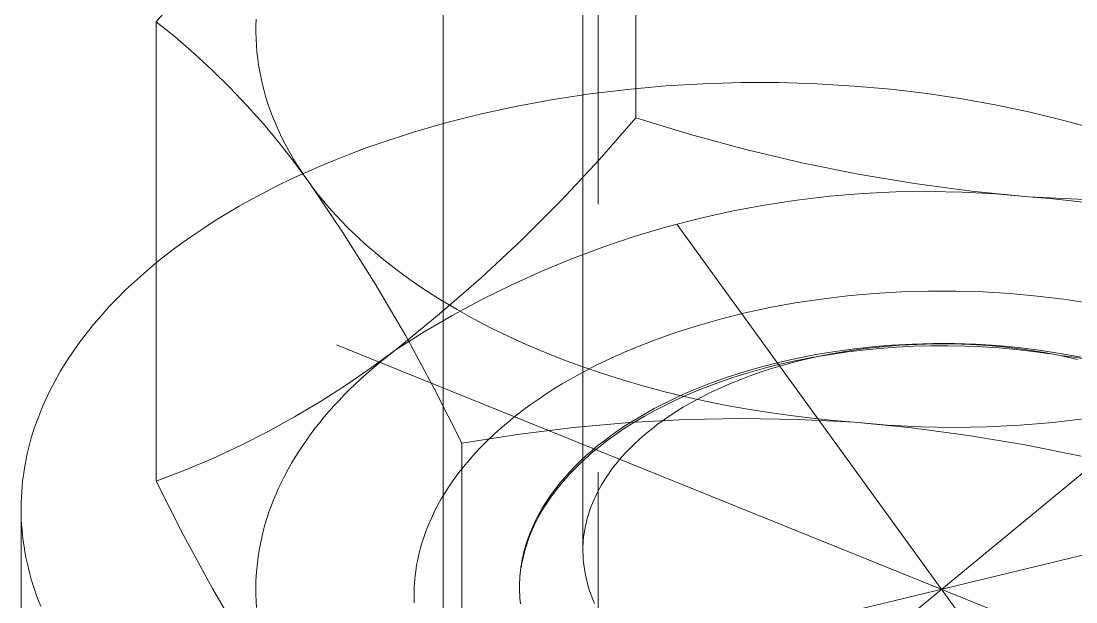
# Model space of a CAD drawing. Header units: inches. Extents: x -6 to 195, y -3 to 126.
# Drawn here: x 187.1596 to 187.5533, y 52.3068 to 52.5237 of the extents above; entities that cross this region are included whole.
import ezdxf

# ---------------------------------------------------------------- set-up
doc = ezdxf.new("R2010")
doc.units = ezdxf.units.IN
doc.linetypes.add('HIDDEN', pattern=[1.905, 1.27, -0.635])
doc.layers.add('ZANO_R_przerywana', color=250, linetype='HIDDEN', lineweight=0)

msp = doc.modelspace()

# ---------------------------------------------------------------- linework, layer by layer
at = {"layer": 'ZANO_R_przerywana', "ltscale": 0.05}
msp.add_line((187.37499, 42.85528), (187.37499, 55.71349), dxfattribs=at)
at = {"layer": 'ZANO_R_przerywana'}
for p, q in [((187.38904, 52.48758), (187.38904, 52.6592)), ((187.36927, 52.32586), (187.36927, 52.65078)), ((187.31707, 52.1666), (187.31707, 52.64463)), ((187.21002, 52.52347), (187.2229, 52.53821)), ((187.24731, 52.52445), (187.24723, 52.52198)), ((187.2172, 52.51766), (187.21002, 52.52347)), ((187.21002, 52.35185), (187.21002, 52.52347)), ((187.24723, 52.52198), (187.24722, 52.51952)), ((187.22418, 52.51162), (187.2172, 52.51766)), ((187.24722, 52.51952), (187.24729, 52.51705)), ((187.24729, 52.51705), (187.24742, 52.5146)), ((187.24742, 52.5146), (187.24763, 52.51214)), ((187.24763, 52.51214), (187.2479, 52.5097)), ((187.23097, 52.50536), (187.22418, 52.51162)), ((187.2479, 52.5097), (187.24825, 52.50726)), ((187.23755, 52.49888), (187.23097, 52.50536)), ((187.24825, 52.50726), (187.24866, 52.50483)), ((187.24866, 52.50483), (187.24914, 52.5024)), ((187.24914, 52.5024), (187.24969, 52.49999)), ((187.41423, 52.5003), (187.40006, 52.49946)), ((187.42842, 52.50071), (187.41423, 52.5003)), ((187.44257, 52.5007), (187.42842, 52.50071)), ((187.45663, 52.50028), (187.44257, 52.5007)), ((187.47054, 52.49944), (187.45663, 52.50028)), ((187.24391, 52.49219), (187.23755, 52.49888)), ((187.24969, 52.49999), (187.25031, 52.49759)), ((187.25031, 52.49759), (187.25099, 52.4952)), ((187.372, 52.49652), (187.35823, 52.49443)), ((187.38597, 52.4982), (187.372, 52.49652)), ((187.40006, 52.49946), (187.38597, 52.4982)), ((187.48425, 52.49822), (187.47054, 52.49944)), ((187.49771, 52.49661), (187.48425, 52.49822)), ((187.51089, 52.49464), (187.49771, 52.49661)), ((187.25005, 52.48529), (187.24391, 52.49219)), ((187.25099, 52.4952), (187.25174, 52.49282)), ((187.25174, 52.49282), (187.25256, 52.49046)), ((187.35823, 52.49443), (187.34469, 52.49194)), ((187.52373, 52.49232), (187.51089, 52.49464)), ((187.5362, 52.48968), (187.52373, 52.49232)), ((187.25256, 52.49046), (187.25344, 52.48811)), ((187.33145, 52.48906), (187.31855, 52.48581)), ((187.34469, 52.49194), (187.33145, 52.48906)), ((187.54828, 52.48674), (187.5362, 52.48968)), ((187.25596, 52.47819), (187.25005, 52.48529)), ((187.25344, 52.48811), (187.25438, 52.48578)), ((187.25438, 52.48578), (187.25539, 52.48346)), ((187.31855, 52.48581), (187.30603, 52.4822)), ((187.38904, 52.48758), (187.37537, 52.47192)), ((187.4095, 52.48131), (187.38904, 52.48758)), ((187.55993, 52.48353), (187.54828, 52.48674)), ((187.25539, 52.48346), (187.25645, 52.48116)), ((187.25645, 52.48116), (187.25758, 52.47887)), ((187.30603, 52.4822), (187.29394, 52.47827)), ((187.43016, 52.47571), (187.4095, 52.48131)), ((187.26163, 52.47091), (187.25596, 52.47819)), ((187.25758, 52.47887), (187.25876, 52.47661)), ((187.25876, 52.47661), (187.26001, 52.47436)), ((187.29394, 52.47827), (187.28807, 52.47619)), ((187.26001, 52.47436), (187.26131, 52.47214)), ((187.28232, 52.47404), (187.27669, 52.47181)), ((187.28807, 52.47619), (187.28232, 52.47404)), ((187.45099, 52.4708), (187.43016, 52.47571)), ((187.26131, 52.47214), (187.26267, 52.46993)), ((187.26706, 52.46344), (187.26163, 52.47091)), ((187.26267, 52.46993), (187.26408, 52.46775)), ((187.27118, 52.46952), (187.26581, 52.46716)), ((187.27669, 52.47181), (187.27118, 52.46952)), ((187.37537, 52.47192), (187.36118, 52.45673)), ((187.47197, 52.46658), (187.45099, 52.4708)), ((187.26057, 52.46475), (187.25547, 52.46227)), ((187.26581, 52.46716), (187.26057, 52.46475)), ((187.26408, 52.46775), (187.26554, 52.46558)), ((187.26554, 52.46558), (187.26706, 52.46344)), ((187.49308, 52.46305), (187.47197, 52.46658)), ((187.25547, 52.46227), (187.2505, 52.45974)), ((187.27969, 52.44471), (187.26706, 52.46344)), ((187.26706, 52.46344), (187.26864, 52.46132)), ((187.26864, 52.46132), (187.27028, 52.45919)), ((187.51429, 52.46022), (187.49308, 52.46305)), ((187.24567, 52.45717), (187.24098, 52.45454)), ((187.2505, 52.45974), (187.24567, 52.45717)), ((187.27028, 52.45919), (187.27198, 52.45708)), ((187.27198, 52.45708), (187.27375, 52.45497)), ((187.36118, 52.45673), (187.34648, 52.44204)), ((187.44913, 52.45681), (187.43689, 52.45493)), ((187.46142, 52.45826), (187.44913, 52.45681)), ((187.47376, 52.45929), (187.46142, 52.45826)), ((187.48613, 52.45989), (187.47376, 52.45929)), ((187.49851, 52.46008), (187.48613, 52.45989)), ((187.51089, 52.45984), (187.49851, 52.46008)), ((187.52325, 52.45918), (187.51089, 52.45984)), ((187.53559, 52.45809), (187.51429, 52.46022)), ((187.53559, 52.45809), (187.52325, 52.45918)), ((187.54354, 52.45743), (187.53559, 52.45809)), ((187.55658, 52.45706), (187.53559, 52.45809)), ((187.55151, 52.45662), (187.54354, 52.45743)), ((187.24098, 52.45454), (187.23644, 52.45187)), ((187.27375, 52.45497), (187.27559, 52.45288)), ((187.27559, 52.45288), (187.27748, 52.45079)), ((187.43689, 52.45493), (187.42472, 52.45265)), ((187.55949, 52.45566), (187.55151, 52.45662)), ((187.23203, 52.44916), (187.22778, 52.44642)), ((187.23644, 52.45187), (187.23203, 52.44916)), ((187.27748, 52.45079), (187.27945, 52.44871)), ((187.41263, 52.44994), (187.40065, 52.44683)), ((187.42472, 52.45265), (187.41263, 52.44994)), ((187.22778, 52.44642), (187.22366, 52.44364)), ((187.27945, 52.44871), (187.28147, 52.44664)), ((187.28147, 52.44664), (187.28356, 52.44459)), ((187.40065, 52.44683), (187.38878, 52.44331)), ((187.60193, 52.17525), (187.40432, 52.44783)), ((187.22366, 52.44364), (187.21969, 52.44083)), ((187.29172, 52.42559), (187.27969, 52.44471)), ((187.28356, 52.44459), (187.28572, 52.44255)), ((187.28572, 52.44255), (187.28794, 52.44053)), ((187.34648, 52.44204), (187.3313, 52.42784)), ((187.34505, 52.1812), (187.6612, 52.44188)), ((187.38878, 52.44331), (187.37704, 52.43938)), ((187.21586, 52.43799), (187.21218, 52.43513)), ((187.21969, 52.44083), (187.21586, 52.43799)), ((187.28794, 52.44053), (187.29022, 52.43851)), ((187.29022, 52.43851), (187.29497, 52.43454)), ((187.37704, 52.43938), (187.36543, 52.43506)), ((187.21218, 52.43513), (187.20864, 52.43225)), ((187.29497, 52.43454), (187.29997, 52.43065)), ((187.36543, 52.43506), (187.35399, 52.43034)), ((187.20522, 52.42933), (187.20187, 52.42633)), ((187.20864, 52.43225), (187.20522, 52.42933)), ((187.29997, 52.43065), (187.30521, 52.42683)), ((187.35399, 52.43034), (187.34271, 52.42524)), ((187.20187, 52.42633), (187.19862, 52.42327)), ((187.30314, 52.4061), (187.29172, 52.42559)), ((187.30521, 52.42683), (187.31068, 52.4231)), ((187.3313, 52.42784), (187.31564, 52.41418)), ((187.34271, 52.42524), (187.33161, 52.41975)), ((187.19862, 52.42327), (187.19546, 52.42013)), ((187.31068, 52.4231), (187.31639, 52.41946)), ((187.46806, 52.42106), (187.47804, 52.42195)), ((187.47804, 52.42195), (187.48814, 52.42255)), ((187.48814, 52.42255), (187.4983, 52.42284)), ((187.4983, 52.42284), (187.50849, 52.42284)), ((187.50849, 52.42284), (187.51867, 52.42252)), ((187.51867, 52.42252), (187.52879, 52.42191)), ((187.52879, 52.42191), (187.53881, 52.421)), ((187.19546, 52.42013), (187.1924, 52.41693)), ((187.31639, 52.41946), (187.32232, 52.41593)), ((187.33161, 52.41975), (187.3207, 52.41388)), ((187.4391, 52.4167), (187.44855, 52.41842)), ((187.44855, 52.41842), (187.45821, 52.41988)), ((187.45821, 52.41988), (187.46806, 52.42106)), ((187.53881, 52.421), (187.5487, 52.41979)), ((187.5487, 52.41979), (187.55842, 52.4183)), ((187.18944, 52.41367), (187.1866, 52.41034)), ((187.1924, 52.41693), (187.18944, 52.41367)), ((187.31564, 52.41418), (187.29953, 52.40105)), ((187.3207, 52.41388), (187.31001, 52.40765)), ((187.32232, 52.41593), (187.32847, 52.4125)), ((187.42096, 52.41251), (187.42989, 52.41472)), ((187.42989, 52.41472), (187.4391, 52.4167)), ((187.1866, 52.41034), (187.18387, 52.40694)), ((187.32847, 52.4125), (187.33482, 52.40919)), ((187.40402, 52.40742), (187.41233, 52.41007)), ((187.41233, 52.41007), (187.42096, 52.41251)), ((187.18387, 52.40694), (187.18126, 52.40349)), ((187.31001, 52.40765), (187.29953, 52.40105)), ((187.31394, 52.38626), (187.30314, 52.4061)), ((187.33482, 52.40919), (187.34136, 52.406)), ((187.34136, 52.406), (187.34809, 52.40294)), ((187.39605, 52.40459), (187.40402, 52.40742)), ((187.18126, 52.40349), (187.17878, 52.39997)), ((187.72888, 52.22028), (187.27737, 52.4028)), ((187.34809, 52.40294), (187.355, 52.40001)), ((187.38475, 52.40003), (187.38842, 52.40159)), ((187.38842, 52.40159), (187.39605, 52.40459)), ((187.46977, 52.40122), (187.47713, 52.40203)), ((187.47477, 52.40139), (187.48103, 52.40209)), ((187.47713, 52.40203), (187.48464, 52.40265)), ((187.48, 52.40146), (187.48637, 52.40194)), ((187.48103, 52.40209), (187.48741, 52.40261)), ((187.48464, 52.40265), (187.4923, 52.40306)), ((187.48637, 52.40194), (187.49276, 52.40227)), ((187.48741, 52.40261), (187.49392, 52.40296)), ((187.4923, 52.40306), (187.50006, 52.40326)), ((187.49276, 52.40227), (187.49914, 52.40244)), ((187.49392, 52.40296), (187.50052, 52.40313)), ((187.49914, 52.40244), (187.50553, 52.40247)), ((187.50006, 52.40326), (187.50792, 52.40324)), ((187.50052, 52.40313), (187.5072, 52.40311)), ((187.50553, 52.40247), (187.51192, 52.40234)), ((187.5072, 52.40311), (187.51393, 52.40289)), ((187.50792, 52.40324), (187.51584, 52.40298)), ((187.51192, 52.40234), (187.51829, 52.40205)), ((187.51393, 52.40289), (187.52068, 52.40248)), ((187.51584, 52.40298), (187.52378, 52.40249)), ((187.51829, 52.40205), (187.52465, 52.40162)), ((187.52068, 52.40248), (187.52744, 52.40186)), ((187.52378, 52.40249), (187.53173, 52.40177)), ((187.52465, 52.40162), (187.53098, 52.40103)), ((187.52744, 52.40186), (187.53416, 52.40104)), ((187.53173, 52.40177), (187.53964, 52.4008)), ((187.17878, 52.39997), (187.17642, 52.3964)), ((187.29953, 52.40105), (187.29037, 52.39427)), ((187.29953, 52.40105), (187.29494, 52.39746)), ((187.355, 52.40001), (187.36206, 52.39721)), ((187.37768, 52.39681), (187.38117, 52.39844)), ((187.38117, 52.39844), (187.38475, 52.40003)), ((187.44232, 52.39623), (187.44886, 52.39771)), ((187.44851, 52.39679), (187.45474, 52.39802)), ((187.44886, 52.39771), (187.45562, 52.39904)), ((187.45144, 52.39715), (187.457, 52.39841)), ((187.45474, 52.39802), (187.46101, 52.3991)), ((187.45562, 52.39904), (187.4626, 52.40022)), ((187.457, 52.39841), (187.46275, 52.39955)), ((187.46101, 52.3991), (187.46732, 52.40004)), ((187.4626, 52.40022), (187.46977, 52.40122)), ((187.46275, 52.39955), (187.46868, 52.40054)), ((187.46732, 52.40004), (187.47365, 52.40082)), ((187.46868, 52.40054), (187.47477, 52.40139)), ((187.47365, 52.40082), (187.48, 52.40146)), ((187.53098, 52.40103), (187.53729, 52.4003)), ((187.53416, 52.40104), (187.54083, 52.40002)), ((187.53729, 52.4003), (187.54357, 52.39941)), ((187.53964, 52.4008), (187.54748, 52.3996)), ((187.54083, 52.40002), (187.54742, 52.39879)), ((187.54742, 52.39879), (187.55267, 52.39816)), ((187.54742, 52.39879), (187.55389, 52.39737)), ((187.54748, 52.3996), (187.55523, 52.39816)), ((187.55267, 52.39816), (187.55789, 52.39735)), ((187.17642, 52.3964), (187.17421, 52.39277)), ((187.29037, 52.39427), (187.28099, 52.38781)), ((187.2905, 52.39376), (187.28624, 52.38996)), ((187.29494, 52.39746), (187.2905, 52.39376)), ((187.36206, 52.39721), (187.36928, 52.39456)), ((187.36928, 52.39456), (187.37663, 52.39205)), ((187.37098, 52.39347), (187.37428, 52.39515)), ((187.37428, 52.39515), (187.37768, 52.39681)), ((187.42952, 52.39273), (187.43591, 52.39458)), ((187.43357, 52.39311), (187.43794, 52.39431)), ((187.43584, 52.39267), (187.43971, 52.39392)), ((187.43591, 52.39458), (187.44232, 52.39623)), ((187.43794, 52.39431), (187.44232, 52.39541)), ((187.43971, 52.39392), (187.44361, 52.39509)), ((187.44232, 52.39541), (187.44851, 52.39679)), ((187.44361, 52.39509), (187.44752, 52.39616)), ((187.44752, 52.39616), (187.45144, 52.39715)), ((187.17315, 52.39093), (187.17213, 52.38909)), ((187.17421, 52.39277), (187.17315, 52.39093)), ((187.28624, 52.38996), (187.28215, 52.38606)), ((187.36154, 52.38819), (187.36464, 52.39)), ((187.36464, 52.39), (187.36778, 52.39175)), ((187.36778, 52.39175), (187.37098, 52.39347)), ((187.37663, 52.39205), (187.38411, 52.38969)), ((187.4169, 52.38844), (187.42317, 52.39069)), ((187.42059, 52.38897), (187.42489, 52.39045)), ((187.42317, 52.39069), (187.42952, 52.39273)), ((187.42443, 52.38838), (187.42819, 52.3899)), ((187.42489, 52.39045), (187.42922, 52.39183)), ((187.42819, 52.3899), (187.43199, 52.39133)), ((187.42922, 52.39183), (187.43357, 52.39311)), ((187.43199, 52.39133), (187.43584, 52.39267)), ((187.17114, 52.38723), (187.1702, 52.38535)), ((187.17213, 52.38909), (187.17114, 52.38723)), ((187.28099, 52.38781), (187.2714, 52.38166)), ((187.28215, 52.38606), (187.28018, 52.38407)), ((187.32411, 52.36609), (187.31394, 52.38626)), ((187.35548, 52.3844), (187.35849, 52.38632)), ((187.35849, 52.38632), (187.36154, 52.38819)), ((187.38411, 52.38969), (187.3917, 52.38748)), ((187.3917, 52.38748), (187.39938, 52.38542)), ((187.4077, 52.38469), (187.41074, 52.38599)), ((187.41074, 52.38599), (187.41381, 52.38724)), ((187.41212, 52.38574), (187.41633, 52.38741)), ((187.41381, 52.38724), (187.4169, 52.38844)), ((187.41633, 52.38741), (187.42059, 52.38897)), ((187.4171, 52.38507), (187.42073, 52.38677)), ((187.42073, 52.38677), (187.42443, 52.38838)), ((187.16928, 52.38347), (187.16841, 52.38157)), ((187.1702, 52.38535), (187.16928, 52.38347)), ((187.27825, 52.38206), (187.27637, 52.38002)), ((187.28018, 52.38407), (187.27825, 52.38206)), ((187.34963, 52.38039), (187.35253, 52.38242)), ((187.35253, 52.38242), (187.35548, 52.3844)), ((187.39882, 52.38047), (187.40173, 52.38193)), ((187.39938, 52.38542), (187.40715, 52.38352)), ((187.39986, 52.38018), (187.40387, 52.38213)), ((187.40173, 52.38193), (187.4047, 52.38333)), ((187.40387, 52.38213), (187.40796, 52.38398)), ((187.4047, 52.38333), (187.4077, 52.38469)), ((187.40715, 52.38352), (187.41499, 52.38178)), ((187.40796, 52.38398), (187.41212, 52.38574)), ((187.41007, 52.38141), (187.41354, 52.38329)), ((187.41354, 52.38329), (187.4171, 52.38507)), ((187.16758, 52.37967), (187.16678, 52.37775)), ((187.16841, 52.38157), (187.16758, 52.37967)), ((187.2714, 52.38166), (187.2616, 52.37584)), ((187.27454, 52.37797), (187.27277, 52.37589)), ((187.27637, 52.38002), (187.27454, 52.37797)), ((187.34403, 52.37616), (187.3468, 52.3783)), ((187.3468, 52.3783), (187.34963, 52.38039)), ((187.39209, 52.37601), (187.39593, 52.37814)), ((187.39312, 52.37742), (187.39594, 52.37897)), ((187.39593, 52.37814), (187.39986, 52.38018)), ((187.39594, 52.37897), (187.39882, 52.38047)), ((187.4034, 52.37742), (187.40668, 52.37946)), ((187.40668, 52.37946), (187.41007, 52.38141)), ((187.41499, 52.38178), (187.42288, 52.38019)), ((187.42288, 52.38019), (187.43082, 52.37876)), ((187.43082, 52.37876), (187.43878, 52.37749)), ((187.16603, 52.37582), (187.16531, 52.37388)), ((187.16678, 52.37775), (187.16603, 52.37582)), ((187.2616, 52.37584), (187.25162, 52.37036)), ((187.27277, 52.37589), (187.27104, 52.37379)), ((187.34133, 52.37396), (187.34403, 52.37616)), ((187.38498, 52.37248), (187.38764, 52.37417)), ((187.40765, 52.37487), (187.38666, 52.37375)), ((187.38764, 52.37417), (187.39035, 52.37582)), ((187.38835, 52.3738), (187.39209, 52.37601)), ((187.39035, 52.37582), (187.39312, 52.37742)), ((187.39718, 52.3731), (187.39869, 52.37421)), ((187.39869, 52.37421), (187.40023, 52.3753)), ((187.40023, 52.3753), (187.4034, 52.37742)), ((187.42866, 52.37528), (187.40765, 52.37487)), ((187.44967, 52.37496), (187.42866, 52.37528)), ((187.43878, 52.37749), (187.44676, 52.37637)), ((187.44676, 52.37637), (187.45474, 52.3754)), ((187.47066, 52.37393), (187.44967, 52.37496)), ((187.45474, 52.3754), (187.46271, 52.37459)), ((187.46271, 52.37459), (187.47066, 52.37393)), ((187.54483, 52.37377), (187.55712, 52.37522)), ((187.16463, 52.37193), (187.164, 52.36997)), ((187.16531, 52.37388), (187.16463, 52.37193)), ((187.25162, 52.37036), (187.24146, 52.36521)), ((187.26937, 52.37167), (187.26775, 52.36953)), ((187.27104, 52.37379), (187.26937, 52.37167)), ((187.33614, 52.36941), (187.3387, 52.37171)), ((187.3387, 52.37171), (187.34133, 52.37396)), ((187.36573, 52.37191), (187.34487, 52.36936)), ((187.38666, 52.37375), (187.36573, 52.37191)), ((187.37987, 52.36895), (187.38239, 52.37074)), ((187.38122, 52.3691), (187.38473, 52.37149)), ((187.38239, 52.37074), (187.38498, 52.37248)), ((187.38473, 52.37149), (187.38835, 52.3738)), ((187.39284, 52.36966), (187.39425, 52.37083)), ((187.39425, 52.37083), (187.3957, 52.37197)), ((187.3957, 52.37197), (187.39718, 52.3731)), ((187.49196, 52.3718), (187.47066, 52.37393)), ((187.47066, 52.37393), (187.483, 52.37285)), ((187.483, 52.37285), (187.49536, 52.37219)), ((187.51317, 52.36897), (187.49196, 52.3718)), ((187.49536, 52.37219), (187.50774, 52.37195)), ((187.50774, 52.37195), (187.52012, 52.37213)), ((187.52012, 52.37213), (187.53249, 52.37274)), ((187.53249, 52.37274), (187.54483, 52.37377)), ((187.1634, 52.36801), (187.16285, 52.36603)), ((187.164, 52.36997), (187.1634, 52.36801)), ((187.26619, 52.36737), (187.26469, 52.36519)), ((187.26775, 52.36953), (187.26619, 52.36737)), ((187.26706, 52.2545), (187.73919, 52.36859)), ((187.34487, 52.36936), (187.32411, 52.36609)), ((187.33128, 52.36467), (187.33367, 52.36706)), ((187.33367, 52.36706), (187.33614, 52.36941)), ((187.37504, 52.36526), (187.37742, 52.36712)), ((187.3762, 52.36536), (187.37784, 52.36663)), ((187.37742, 52.36712), (187.37987, 52.36895)), ((187.37784, 52.36663), (187.38122, 52.3691)), ((187.38881, 52.36608), (187.39012, 52.36729)), ((187.39012, 52.36729), (187.39146, 52.36848)), ((187.39146, 52.36848), (187.39284, 52.36966)), ((187.53428, 52.36545), (187.51317, 52.36897)), ((187.16234, 52.36405), (187.16187, 52.36206)), ((187.16285, 52.36603), (187.16234, 52.36405)), ((187.24146, 52.36521), (187.23113, 52.3604)), ((187.26324, 52.363), (187.26185, 52.36079)), ((187.26469, 52.36519), (187.26324, 52.363)), ((187.32411, 52.19447), (187.32411, 52.36609)), ((187.32678, 52.35973), (187.32898, 52.36222)), ((187.32898, 52.36222), (187.33128, 52.36467)), ((187.37052, 52.3614), (187.37274, 52.36335)), ((187.3715, 52.36146), (187.37303, 52.36278)), ((187.37274, 52.36335), (187.37504, 52.36526)), ((187.37303, 52.36278), (187.3746, 52.36408)), ((187.3746, 52.36408), (187.3762, 52.36536)), ((187.38397, 52.36108), (187.38512, 52.36235)), ((187.38512, 52.36235), (187.38631, 52.3636)), ((187.38631, 52.3636), (187.38755, 52.36485)), ((187.38755, 52.36485), (187.38881, 52.36608)), ((187.55526, 52.36122), (187.53428, 52.36545)), ((187.16145, 52.36006), (187.16106, 52.35806)), ((187.16187, 52.36206), (187.16145, 52.36006)), ((187.23113, 52.3604), (187.22065, 52.35595)), ((187.26052, 52.35856), (187.25925, 52.35631)), ((187.26185, 52.36079), (187.26052, 52.35856)), ((187.32467, 52.35719), (187.32678, 52.35973)), ((187.36632, 52.3574), (187.36838, 52.35942)), ((187.36713, 52.35739), (187.36855, 52.35876)), ((187.36838, 52.35942), (187.37052, 52.3614)), ((187.36855, 52.35876), (187.37, 52.36012)), ((187.37, 52.36012), (187.3715, 52.36146)), ((187.38075, 52.35719), (187.38178, 52.35849)), ((187.38178, 52.35849), (187.38286, 52.35979)), ((187.38286, 52.35979), (187.38397, 52.36108)), ((187.16072, 52.35604), (187.16043, 52.35403)), ((187.16106, 52.35806), (187.16072, 52.35604)), ((187.22065, 52.35595), (187.21002, 52.35185)), ((187.25925, 52.35631), (187.25804, 52.35405)), ((187.32074, 52.352), (187.32265, 52.35462)), ((187.32265, 52.35462), (187.32467, 52.35719)), ((187.36248, 52.35326), (187.36436, 52.35534)), ((187.36313, 52.35318), (187.36442, 52.3546)), ((187.36436, 52.35534), (187.36632, 52.3574)), ((187.36442, 52.3546), (187.36576, 52.356)), ((187.36576, 52.356), (187.36713, 52.35739)), ((187.37792, 52.3532), (187.37882, 52.35454)), ((187.37882, 52.35454), (187.37977, 52.35587)), ((187.37977, 52.35587), (187.38075, 52.35719)), ((187.16018, 52.35201), (187.15997, 52.34998)), ((187.16043, 52.35403), (187.16018, 52.35201)), ((187.21002, 52.35185), (187.22018, 52.33167)), ((187.25689, 52.35178), (187.25581, 52.34949)), ((187.25804, 52.35405), (187.25689, 52.35178)), ((187.31894, 52.34934), (187.32074, 52.352)), ((187.359, 52.34901), (187.3607, 52.35115)), ((187.36068, 52.35031), (187.36188, 52.35175)), ((187.3607, 52.35115), (187.36248, 52.35326)), ((187.36188, 52.35175), (187.36313, 52.35318)), ((187.37547, 52.34912), (187.37624, 52.35049)), ((187.37624, 52.35049), (187.37706, 52.35185)), ((187.37706, 52.35185), (187.37792, 52.3532)), ((187.15981, 52.34795), (187.15969, 52.34591)), ((187.15997, 52.34998), (187.15981, 52.34795)), ((187.25478, 52.3472), (187.25382, 52.34489)), ((187.25581, 52.34949), (187.25478, 52.3472)), ((187.31644, 52.34528), (187.31725, 52.34664)), ((187.31725, 52.34664), (187.31808, 52.34799)), ((187.31808, 52.34799), (187.31894, 52.34934)), ((187.35665, 52.34575), (187.35741, 52.34684)), ((187.35732, 52.3459), (187.35839, 52.34738)), ((187.35741, 52.34684), (187.359, 52.34901)), ((187.35839, 52.34738), (187.35951, 52.34885)), ((187.35951, 52.34885), (187.36068, 52.35031)), ((187.37407, 52.34637), (187.37475, 52.34775)), ((187.37475, 52.34775), (187.37547, 52.34912)), ((187.15962, 52.34387), (187.15959, 52.34183)), ((187.15969, 52.34591), (187.15962, 52.34387)), ((187.25293, 52.34257), (187.25209, 52.34024)), ((187.25382, 52.34489), (187.25293, 52.34257)), ((187.3142, 52.34115), (187.31492, 52.34254)), ((187.31492, 52.34254), (187.31567, 52.34391)), ((187.31567, 52.34391), (187.31644, 52.34528)), ((187.35438, 52.34139), (187.35531, 52.3429)), ((187.35451, 52.34244), (187.3552, 52.34355)), ((187.3552, 52.34355), (187.35591, 52.34465)), ((187.35531, 52.3429), (187.35629, 52.34441)), ((187.35591, 52.34465), (187.35665, 52.34575)), ((187.35629, 52.34441), (187.35732, 52.3459)), ((187.37229, 52.34221), (187.37284, 52.3436)), ((187.37284, 52.3436), (187.37343, 52.34499)), ((187.37343, 52.34499), (187.37407, 52.34637)), ((187.15959, 52.34183), (187.15961, 52.33979)), ((187.15961, 52.33979), (187.15968, 52.33774)), ((187.25209, 52.34024), (187.25132, 52.3379)), ((187.31285, 52.33836), (187.31351, 52.33976)), ((187.31351, 52.33976), (187.3142, 52.34115)), ((187.35202, 52.33797), (187.35261, 52.33909)), ((187.35261, 52.33909), (187.35322, 52.34021)), ((187.35264, 52.33835), (187.35349, 52.33987)), ((187.35322, 52.34021), (187.35385, 52.34133)), ((187.35349, 52.33987), (187.35438, 52.34139)), ((187.35385, 52.34133), (187.35451, 52.34244)), ((187.37093, 52.33801), (187.37134, 52.33941)), ((187.37134, 52.33941), (187.37179, 52.34081)), ((187.37179, 52.34081), (187.37229, 52.34221)), ((187.15959, 52.08448), (187.15959, 52.33774)), ((187.15968, 52.33774), (187.15979, 52.3357)), ((187.15979, 52.3357), (187.15994, 52.33365)), ((187.25062, 52.33555), (187.24998, 52.3332)), ((187.25132, 52.3379), (187.25062, 52.33555)), ((187.31105, 52.33412), (187.31162, 52.33554)), ((187.31162, 52.33554), (187.31222, 52.33695)), ((187.31222, 52.33695), (187.31285, 52.33836)), ((187.3504, 52.33372), (187.3511, 52.33527)), ((187.35042, 52.33457), (187.35093, 52.33571)), ((187.35093, 52.33571), (187.35146, 52.33684)), ((187.3511, 52.33527), (187.35185, 52.33681)), ((187.35146, 52.33684), (187.35202, 52.33797)), ((187.35185, 52.33681), (187.35264, 52.33835)), ((187.36998, 52.33381), (187.37025, 52.33521)), ((187.37025, 52.33521), (187.37057, 52.33661)), ((187.37057, 52.33661), (187.37093, 52.33801)), ((187.15994, 52.33365), (187.16014, 52.3316)), ((187.16014, 52.3316), (187.16039, 52.32955)), ((187.22018, 52.33167), (187.23098, 52.31183)), ((187.24941, 52.33084), (187.24891, 52.32847)), ((187.24998, 52.3332), (187.24941, 52.33084)), ((187.30954, 52.32983), (187.31001, 52.33127)), ((187.31001, 52.33127), (187.31052, 52.3327)), ((187.31052, 52.3327), (187.31105, 52.33412)), ((187.34864, 52.33001), (187.34905, 52.33116)), ((187.34905, 52.33116), (187.34948, 52.3323)), ((187.34915, 52.33062), (187.34975, 52.33217)), ((187.34948, 52.3323), (187.34994, 52.33344)), ((187.34975, 52.33217), (187.3504, 52.33372)), ((187.34994, 52.33344), (187.35042, 52.33457)), ((187.36942, 52.32961), (187.36956, 52.33101)), ((187.36956, 52.33101), (187.36975, 52.3324)), ((187.36975, 52.3324), (187.36998, 52.33381)), ((187.16039, 52.32955), (187.16068, 52.3275)), ((187.16068, 52.3275), (187.16102, 52.32546)), ((187.24891, 52.32847), (187.24847, 52.32611)), ((187.3083, 52.3255), (187.30868, 52.32694)), ((187.30868, 52.32694), (187.30909, 52.32839)), ((187.30909, 52.32839), (187.30954, 52.32983)), ((187.34758, 52.32658), (187.34791, 52.32772)), ((187.34763, 52.32593), (187.34809, 52.3275)), ((187.34791, 52.32772), (187.34826, 52.32887)), ((187.34809, 52.3275), (187.3486, 52.32906)), ((187.34826, 52.32887), (187.34864, 52.33001)), ((187.3486, 52.32906), (187.34915, 52.33062)), ((187.36933, 52.32822), (187.36942, 52.32961)), ((187.16102, 52.32546), (187.16141, 52.32341)), ((187.16141, 52.32341), (187.16184, 52.32137)), ((187.24809, 52.32373), (187.24779, 52.32136)), ((187.24847, 52.32611), (187.24809, 52.32373)), ((187.30764, 52.32259), (187.30795, 52.32404)), ((187.30795, 52.32404), (187.3083, 52.3255)), ((187.34653, 52.32199), (187.34676, 52.32314)), ((187.34676, 52.32314), (187.34701, 52.32428)), ((187.34686, 52.3228), (187.34722, 52.32437)), ((187.34701, 52.32428), (187.34728, 52.32543)), ((187.34722, 52.32437), (187.34763, 52.32593)), ((187.34728, 52.32543), (187.34758, 52.32658)), ((187.36933, 52.32417), (187.36927, 52.32586)), ((187.36944, 52.32249), (187.36933, 52.32417)), ((187.16184, 52.32137), (187.16232, 52.31933)), ((187.16232, 52.31933), (187.16284, 52.31729)), ((187.24754, 52.31898), (187.24737, 52.31661)), ((187.24779, 52.32136), (187.24754, 52.31898)), ((187.30689, 52.3182), (187.30711, 52.31966)), ((187.30711, 52.31966), (187.30736, 52.32113)), ((187.30736, 52.32113), (187.30764, 52.32259)), ((187.34601, 52.31855), (187.34616, 52.3197)), ((187.34616, 52.3197), (187.34633, 52.32084)), ((187.34628, 52.31967), (187.34654, 52.32124)), ((187.34633, 52.32084), (187.34653, 52.32199)), ((187.34654, 52.32124), (187.34686, 52.3228)), ((187.36961, 52.3208), (187.36944, 52.32249)), ((187.36984, 52.31913), (187.36961, 52.3208)), ((187.37012, 52.31746), (187.36984, 52.31913)), ((187.16284, 52.31729), (187.16341, 52.31526)), ((187.16341, 52.31526), (187.16402, 52.31323)), ((187.24737, 52.31661), (187.24726, 52.31423)), ((187.30643, 52.3138), (187.30655, 52.31527)), ((187.30655, 52.31527), (187.3067, 52.31673)), ((187.3067, 52.31673), (187.30689, 52.3182)), ((187.34567, 52.31399), (187.34572, 52.31513)), ((187.34572, 52.31513), (187.34579, 52.31627)), ((187.34579, 52.31627), (187.34589, 52.31741)), ((187.34589, 52.31741), (187.34601, 52.31855)), ((187.37046, 52.3158), (187.37012, 52.31746)), ((187.37085, 52.31416), (187.37046, 52.3158)), ((187.16402, 52.31323), (187.16468, 52.31121)), ((187.16468, 52.31121), (187.16539, 52.30919)), ((187.23098, 52.31183), (187.2424, 52.29234)), ((187.24726, 52.31423), (187.24722, 52.31186)), ((187.24722, 52.31186), (187.24724, 52.30949)), ((187.30629, 52.31085), (187.30635, 52.31233)), ((187.30635, 52.31233), (187.30643, 52.3138)), ((187.34565, 52.31285), (187.34567, 52.31399)), ((187.34565, 52.31172), (187.34565, 52.31285)), ((187.34567, 52.31059), (187.34565, 52.31172)), ((187.3713, 52.31253), (187.37085, 52.31416)), ((187.3718, 52.31092), (187.3713, 52.31253)), ((187.16539, 52.30919), (187.16614, 52.30717)), ((187.16614, 52.30717), (187.16693, 52.30517)), ((187.24724, 52.30949), (187.24733, 52.30712)), ((187.24733, 52.30712), (187.24749, 52.30475)), ((187.30627, 52.30938), (187.30629, 52.31085)), ((187.30629, 52.30791), (187.30627, 52.30938)), ((187.30633, 52.30644), (187.30629, 52.30791)), ((187.34572, 52.30946), (187.34567, 52.31059)), ((187.3458, 52.30834), (187.34572, 52.30946)), ((187.3459, 52.30722), (187.3458, 52.30834)), ((187.34602, 52.3061), (187.3459, 52.30722)), ((187.37236, 52.30932), (187.3718, 52.31092)), ((187.37297, 52.30774), (187.37236, 52.30932)), ((187.37363, 52.30618), (187.37297, 52.30774))]:
    msp.add_line(p, q, dxfattribs=at)

doc.saveas('drawing.dxf')
